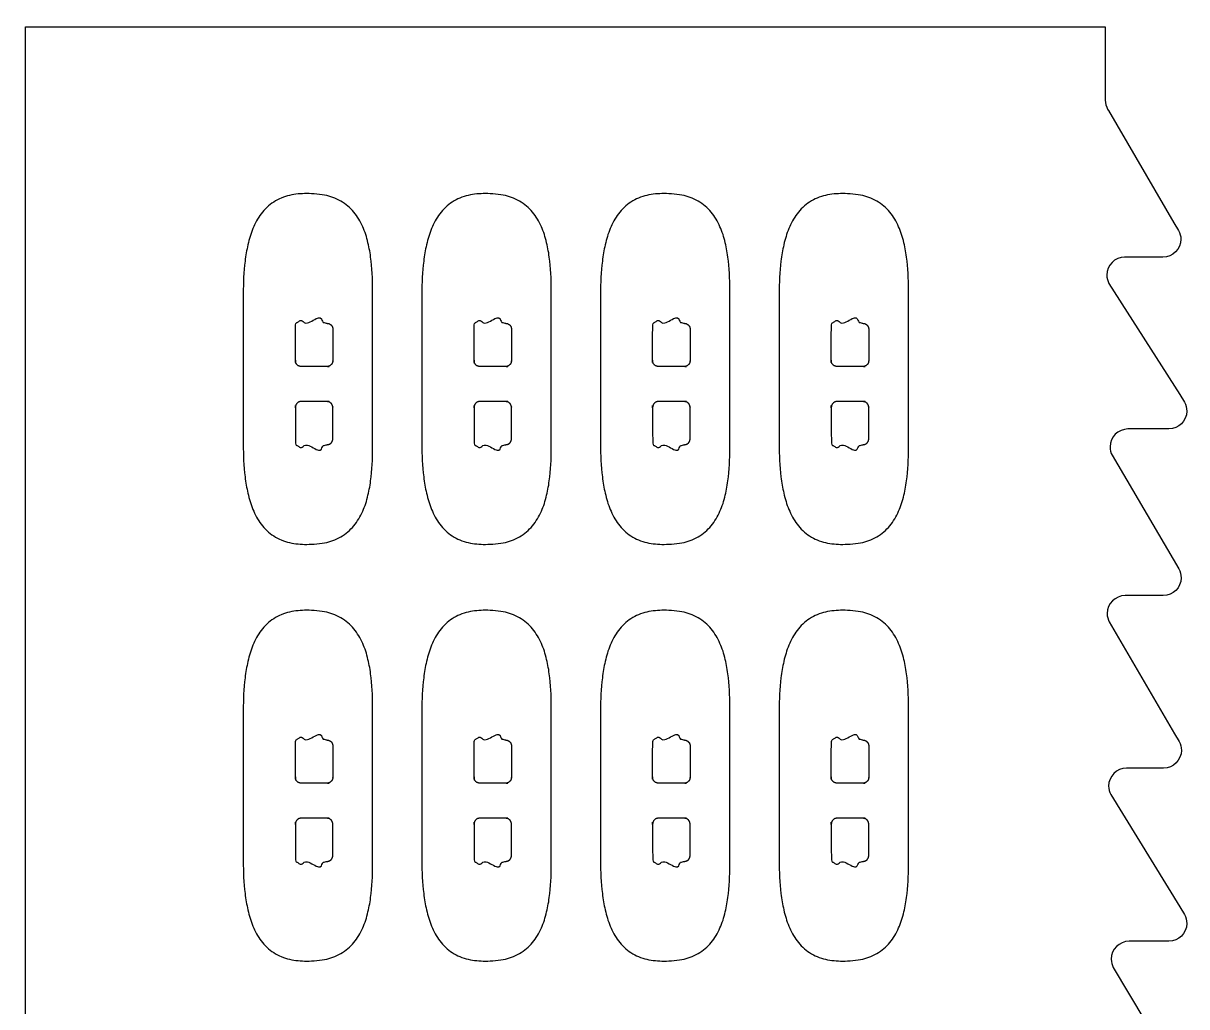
# Model space of a CAD drawing. Header units: millimetres. Extents: x -106 to 105, y -5 to 165.
# Drawn here: x 7.8 to 105.4, y 82.1 to 164.7 of the extents above; entities that cross this region are included whole.
import ezdxf

# ---------------------------------------------------------------- set-up
doc = ezdxf.new("R2010")
doc.units = ezdxf.units.MM
doc.header["$MEASUREMENT"] = 0
for name, color, linetype in [('Product Cutter 1', 2, 'Continuous'), ('Product Cutter 3', 4, 'Continuous'), ('Trim Cutting 1', 3, 'Continuous')]:
    doc.layers.add(name, color=color, linetype=linetype)

msp = doc.modelspace()

# ---------------------------------------------------------------- linework, layer by layer
at = {"layer": 'Product Cutter 1', "ltscale": 10}
for points in [[(26.222, 135.638), (26.223, 138.402), (26.226, 141.98), (26.226, 141.98), (26.226, 142.873), (26.263, 143.785), (26.376, 144.702), (26.432, 145.161), (26.509, 145.622), (26.614, 146.079), (26.72, 146.537), (26.855, 146.991), (27.035, 147.43), (27.216, 147.87), (27.442, 148.295), (27.731, 148.677), (28.02, 149.06), (28.373, 149.399), (28.78, 149.661), (29.186, 149.922), (29.642, 150.105), (30.115, 150.217), (30.587, 150.328), (31.074, 150.371), (31.56, 150.369), (32.046, 150.367), (32.765, 150.319), (33.236, 150.204), (33.707, 150.089), (34.164, 149.906), (34.57, 149.646), (34.977, 149.386), (35.333, 149.05), (35.624, 148.67), (35.916, 148.29), (36.143, 147.865), (36.324, 147.425), (36.503, 146.986), (36.636, 146.532), (36.738, 146.074), (36.84, 145.616), (36.911, 145.155), (36.963, 144.695), (37.066, 143.777), (37.092, 142.866), (37.091, 141.973), (37.091, 141.973), (37.089, 138.408), (37.087, 135.638), (37.089, 132.868), (37.091, 129.302), (37.091, 129.302), (37.092, 128.409), (37.066, 127.498), (36.963, 126.58), (36.911, 126.12), (36.84, 125.659), (36.738, 125.201), (36.636, 124.744), (36.503, 124.289), (36.324, 123.85), (36.143, 123.41), (35.916, 122.985), (35.624, 122.606), (35.333, 122.225), (34.977, 121.89), (34.57, 121.629), (34.164, 121.369), (33.707, 121.186), (33.236, 121.071), (32.765, 120.957), (32.046, 120.908), (31.56, 120.906), (31.074, 120.904), (30.587, 120.947), (30.115, 121.059), (29.642, 121.17), (29.186, 121.354), (28.78, 121.615), (28.373, 121.876), (28.02, 122.215), (27.731, 122.598), (27.442, 122.98), (27.216, 123.405), (27.035, 123.845), (26.855, 124.285), (26.72, 124.739), (26.614, 125.196), (26.509, 125.653), (26.432, 126.114), (26.376, 126.573), (26.263, 127.491), (26.226, 128.402), (26.226, 129.295), (26.226, 129.295), (26.223, 132.874), (26.222, 135.638)], [(41.222, 135.638), (41.223, 138.402), (41.226, 141.98), (41.226, 141.98), (41.226, 142.873), (41.263, 143.785), (41.376, 144.702), (41.432, 145.161), (41.509, 145.622), (41.614, 146.079), (41.72, 146.537), (41.855, 146.991), (42.035, 147.43), (42.216, 147.87), (42.442, 148.295), (42.731, 148.677), (43.02, 149.06), (43.373, 149.399), (43.78, 149.661), (44.186, 149.922), (44.642, 150.105), (45.115, 150.217), (45.587, 150.328), (46.074, 150.371), (46.56, 150.369), (47.046, 150.367), (47.765, 150.319), (48.236, 150.204), (48.707, 150.089), (49.164, 149.906), (49.57, 149.646), (49.977, 149.386), (50.333, 149.05), (50.624, 148.67), (50.916, 148.29), (51.143, 147.865), (51.324, 147.425), (51.503, 146.986), (51.636, 146.532), (51.738, 146.074), (51.84, 145.616), (51.911, 145.155), (51.963, 144.695), (52.066, 143.777), (52.092, 142.866), (52.091, 141.973), (52.091, 141.973), (52.089, 138.408), (52.087, 135.638), (52.089, 132.868), (52.091, 129.302), (52.091, 129.302), (52.092, 128.409), (52.066, 127.498), (51.963, 126.58), (51.911, 126.12), (51.84, 125.659), (51.738, 125.201), (51.636, 124.744), (51.503, 124.289), (51.324, 123.85), (51.143, 123.41), (50.916, 122.985), (50.624, 122.606), (50.333, 122.225), (49.977, 121.89), (49.57, 121.629), (49.164, 121.369), (48.707, 121.186), (48.236, 121.071), (47.765, 120.957), (47.046, 120.908), (46.56, 120.906), (46.074, 120.904), (45.587, 120.947), (45.115, 121.059), (44.642, 121.17), (44.186, 121.354), (43.78, 121.615), (43.373, 121.876), (43.02, 122.215), (42.731, 122.598), (42.442, 122.98), (42.216, 123.405), (42.035, 123.845), (41.855, 124.285), (41.72, 124.739), (41.614, 125.196), (41.509, 125.653), (41.432, 126.114), (41.376, 126.573), (41.263, 127.491), (41.226, 128.402), (41.226, 129.295), (41.226, 129.295), (41.223, 132.874), (41.222, 135.638)], [(56.222, 135.638), (56.223, 138.402), (56.226, 141.98), (56.226, 141.98), (56.226, 142.873), (56.263, 143.785), (56.376, 144.702), (56.432, 145.161), (56.509, 145.622), (56.614, 146.079), (56.72, 146.537), (56.855, 146.991), (57.035, 147.43), (57.216, 147.87), (57.442, 148.295), (57.731, 148.677), (58.02, 149.06), (58.373, 149.399), (58.78, 149.661), (59.186, 149.922), (59.642, 150.105), (60.115, 150.217), (60.587, 150.328), (61.074, 150.371), (61.56, 150.369), (62.046, 150.367), (62.765, 150.319), (63.236, 150.204), (63.707, 150.089), (64.164, 149.906), (64.57, 149.646), (64.977, 149.386), (65.333, 149.05), (65.624, 148.67), (65.916, 148.29), (66.143, 147.865), (66.324, 147.425), (66.503, 146.986), (66.636, 146.532), (66.738, 146.074), (66.84, 145.616), (66.911, 145.155), (66.963, 144.695), (67.066, 143.777), (67.092, 142.866), (67.091, 141.973), (67.091, 141.973), (67.089, 138.408), (67.087, 135.638), (67.089, 132.868), (67.091, 129.302), (67.091, 129.302), (67.092, 128.409), (67.066, 127.498), (66.963, 126.58), (66.911, 126.12), (66.84, 125.659), (66.738, 125.201), (66.636, 124.744), (66.503, 124.289), (66.324, 123.85), (66.143, 123.41), (65.916, 122.985), (65.624, 122.606), (65.333, 122.225), (64.977, 121.89), (64.57, 121.629), (64.164, 121.369), (63.707, 121.186), (63.236, 121.071), (62.765, 120.957), (62.046, 120.908), (61.56, 120.906), (61.074, 120.904), (60.587, 120.947), (60.115, 121.059), (59.642, 121.17), (59.186, 121.354), (58.78, 121.615), (58.373, 121.876), (58.02, 122.215), (57.731, 122.598), (57.442, 122.98), (57.216, 123.405), (57.035, 123.845), (56.855, 124.285), (56.72, 124.739), (56.614, 125.196), (56.509, 125.653), (56.432, 126.114), (56.376, 126.573), (56.263, 127.491), (56.226, 128.402), (56.226, 129.295), (56.226, 129.295), (56.223, 132.874), (56.222, 135.638)], [(71.222, 135.638), (71.223, 138.402), (71.226, 141.98), (71.226, 141.98), (71.226, 142.873), (71.263, 143.785), (71.376, 144.702), (71.432, 145.161), (71.509, 145.622), (71.614, 146.079), (71.72, 146.537), (71.855, 146.991), (72.035, 147.43), (72.216, 147.87), (72.442, 148.295), (72.731, 148.677), (73.02, 149.06), (73.373, 149.399), (73.78, 149.661), (74.186, 149.922), (74.642, 150.105), (75.115, 150.217), (75.587, 150.328), (76.074, 150.371), (76.56, 150.369), (77.046, 150.367), (77.765, 150.319), (78.236, 150.204), (78.707, 150.089), (79.164, 149.906), (79.57, 149.646), (79.977, 149.386), (80.333, 149.05), (80.624, 148.67), (80.916, 148.29), (81.143, 147.865), (81.324, 147.425), (81.503, 146.986), (81.636, 146.532), (81.738, 146.074), (81.84, 145.616), (81.911, 145.155), (81.963, 144.695), (82.066, 143.777), (82.092, 142.866), (82.091, 141.973), (82.091, 141.973), (82.089, 138.408), (82.087, 135.638), (82.089, 132.868), (82.091, 129.302), (82.091, 129.302), (82.092, 128.409), (82.066, 127.498), (81.963, 126.58), (81.911, 126.12), (81.84, 125.659), (81.738, 125.201), (81.636, 124.744), (81.503, 124.289), (81.324, 123.85), (81.143, 123.41), (80.916, 122.985), (80.624, 122.606), (80.333, 122.225), (79.977, 121.89), (79.57, 121.629), (79.164, 121.369), (78.707, 121.186), (78.236, 121.071), (77.765, 120.957), (77.046, 120.908), (76.56, 120.906), (76.074, 120.904), (75.587, 120.947), (75.115, 121.059), (74.642, 121.17), (74.186, 121.354), (73.78, 121.615), (73.373, 121.876), (73.02, 122.215), (72.731, 122.598), (72.442, 122.98), (72.216, 123.405), (72.035, 123.845), (71.855, 124.285), (71.72, 124.739), (71.614, 125.196), (71.509, 125.653), (71.432, 126.114), (71.376, 126.573), (71.263, 127.491), (71.226, 128.402), (71.226, 129.295), (71.226, 129.295), (71.223, 132.874), (71.222, 135.638)], [(26.222, 100.638), (26.223, 103.402), (26.226, 106.98), (26.226, 106.98), (26.226, 107.873), (26.263, 108.785), (26.376, 109.702), (26.432, 110.161), (26.509, 110.622), (26.614, 111.079), (26.72, 111.537), (26.855, 111.991), (27.035, 112.43), (27.216, 112.87), (27.442, 113.295), (27.731, 113.677), (28.02, 114.06), (28.373, 114.399), (28.78, 114.661), (29.186, 114.922), (29.642, 115.105), (30.115, 115.217), (30.587, 115.328), (31.074, 115.371), (31.56, 115.369), (32.046, 115.367), (32.765, 115.319), (33.236, 115.204), (33.707, 115.089), (34.164, 114.906), (34.57, 114.646), (34.977, 114.386), (35.333, 114.05), (35.624, 113.67), (35.916, 113.29), (36.143, 112.865), (36.324, 112.425), (36.503, 111.986), (36.636, 111.532), (36.738, 111.074), (36.84, 110.616), (36.911, 110.155), (36.963, 109.695), (37.066, 108.777), (37.092, 107.866), (37.091, 106.973), (37.091, 106.973), (37.089, 103.408), (37.087, 100.638), (37.089, 97.868), (37.091, 94.302), (37.091, 94.302), (37.092, 93.409), (37.066, 92.498), (36.963, 91.58), (36.911, 91.12), (36.84, 90.659), (36.738, 90.201), (36.636, 89.744), (36.503, 89.289), (36.324, 88.85), (36.143, 88.41), (35.916, 87.985), (35.624, 87.606), (35.333, 87.225), (34.977, 86.89), (34.57, 86.629), (34.164, 86.369), (33.707, 86.186), (33.236, 86.071), (32.765, 85.957), (32.046, 85.908), (31.56, 85.906), (31.074, 85.904), (30.587, 85.947), (30.115, 86.059), (29.642, 86.17), (29.186, 86.354), (28.78, 86.615), (28.373, 86.876), (28.02, 87.215), (27.731, 87.598), (27.442, 87.98), (27.216, 88.405), (27.035, 88.845), (26.855, 89.285), (26.72, 89.739), (26.614, 90.196), (26.509, 90.653), (26.432, 91.114), (26.376, 91.573), (26.263, 92.491), (26.226, 93.402), (26.226, 94.295), (26.226, 94.295), (26.223, 97.874), (26.222, 100.638)], [(41.222, 100.638), (41.223, 103.402), (41.226, 106.98), (41.226, 106.98), (41.226, 107.873), (41.263, 108.785), (41.376, 109.702), (41.432, 110.161), (41.509, 110.622), (41.614, 111.079), (41.72, 111.537), (41.855, 111.991), (42.035, 112.43), (42.216, 112.87), (42.442, 113.295), (42.731, 113.677), (43.02, 114.06), (43.373, 114.399), (43.78, 114.661), (44.186, 114.922), (44.642, 115.105), (45.115, 115.217), (45.587, 115.328), (46.074, 115.371), (46.56, 115.369), (47.046, 115.367), (47.765, 115.319), (48.236, 115.204), (48.707, 115.089), (49.164, 114.906), (49.57, 114.646), (49.977, 114.386), (50.333, 114.05), (50.624, 113.67), (50.916, 113.29), (51.143, 112.865), (51.324, 112.425), (51.503, 111.986), (51.636, 111.532), (51.738, 111.074), (51.84, 110.616), (51.911, 110.155), (51.963, 109.695), (52.066, 108.777), (52.092, 107.866), (52.091, 106.973), (52.091, 106.973), (52.089, 103.408), (52.087, 100.638), (52.089, 97.868), (52.091, 94.302), (52.091, 94.302), (52.092, 93.409), (52.066, 92.498), (51.963, 91.58), (51.911, 91.12), (51.84, 90.659), (51.738, 90.201), (51.636, 89.744), (51.503, 89.289), (51.324, 88.85), (51.143, 88.41), (50.916, 87.985), (50.624, 87.606), (50.333, 87.225), (49.977, 86.89), (49.57, 86.629), (49.164, 86.369), (48.707, 86.186), (48.236, 86.071), (47.765, 85.957), (47.046, 85.908), (46.56, 85.906), (46.074, 85.904), (45.587, 85.947), (45.115, 86.059), (44.642, 86.17), (44.186, 86.354), (43.78, 86.615), (43.373, 86.876), (43.02, 87.215), (42.731, 87.598), (42.442, 87.98), (42.216, 88.405), (42.035, 88.845), (41.855, 89.285), (41.72, 89.739), (41.614, 90.196), (41.509, 90.653), (41.432, 91.114), (41.376, 91.573), (41.263, 92.491), (41.226, 93.402), (41.226, 94.295), (41.226, 94.295), (41.223, 97.874), (41.222, 100.638)], [(56.222, 100.638), (56.223, 103.402), (56.226, 106.98), (56.226, 106.98), (56.226, 107.873), (56.263, 108.785), (56.376, 109.702), (56.432, 110.161), (56.509, 110.622), (56.614, 111.079), (56.72, 111.537), (56.855, 111.991), (57.035, 112.43), (57.216, 112.87), (57.442, 113.295), (57.731, 113.677), (58.02, 114.06), (58.373, 114.399), (58.78, 114.661), (59.186, 114.922), (59.642, 115.105), (60.115, 115.217), (60.587, 115.328), (61.074, 115.371), (61.56, 115.369), (62.046, 115.367), (62.765, 115.319), (63.236, 115.204), (63.707, 115.089), (64.164, 114.906), (64.57, 114.646), (64.977, 114.386), (65.333, 114.05), (65.624, 113.67), (65.916, 113.29), (66.143, 112.865), (66.324, 112.425), (66.503, 111.986), (66.636, 111.532), (66.738, 111.074), (66.84, 110.616), (66.911, 110.155), (66.963, 109.695), (67.066, 108.777), (67.092, 107.866), (67.091, 106.973), (67.091, 106.973), (67.089, 103.408), (67.087, 100.638), (67.089, 97.868), (67.091, 94.302), (67.091, 94.302), (67.092, 93.409), (67.066, 92.498), (66.963, 91.58), (66.911, 91.12), (66.84, 90.659), (66.738, 90.201), (66.636, 89.744), (66.503, 89.289), (66.324, 88.85), (66.143, 88.41), (65.916, 87.985), (65.624, 87.606), (65.333, 87.225), (64.977, 86.89), (64.57, 86.629), (64.164, 86.369), (63.707, 86.186), (63.236, 86.071), (62.765, 85.957), (62.046, 85.908), (61.56, 85.906), (61.074, 85.904), (60.587, 85.947), (60.115, 86.059), (59.642, 86.17), (59.186, 86.354), (58.78, 86.615), (58.373, 86.876), (58.02, 87.215), (57.731, 87.598), (57.442, 87.98), (57.216, 88.405), (57.035, 88.845), (56.855, 89.285), (56.72, 89.739), (56.614, 90.196), (56.509, 90.653), (56.432, 91.114), (56.376, 91.573), (56.263, 92.491), (56.226, 93.402), (56.226, 94.295), (56.226, 94.295), (56.223, 97.874), (56.222, 100.638)], [(71.222, 100.638), (71.223, 103.402), (71.226, 106.98), (71.226, 106.98), (71.226, 107.873), (71.263, 108.785), (71.376, 109.702), (71.432, 110.161), (71.509, 110.622), (71.614, 111.079), (71.72, 111.537), (71.855, 111.991), (72.035, 112.43), (72.216, 112.87), (72.442, 113.295), (72.731, 113.677), (73.02, 114.06), (73.373, 114.399), (73.78, 114.661), (74.186, 114.922), (74.642, 115.105), (75.115, 115.217), (75.587, 115.328), (76.074, 115.371), (76.56, 115.369), (77.046, 115.367), (77.765, 115.319), (78.236, 115.204), (78.707, 115.089), (79.164, 114.906), (79.57, 114.646), (79.977, 114.386), (80.333, 114.05), (80.624, 113.67), (80.916, 113.29), (81.143, 112.865), (81.324, 112.425), (81.503, 111.986), (81.636, 111.532), (81.738, 111.074), (81.84, 110.616), (81.911, 110.155), (81.963, 109.695), (82.066, 108.777), (82.092, 107.866), (82.091, 106.973), (82.091, 106.973), (82.089, 103.408), (82.087, 100.638), (82.089, 97.868), (82.091, 94.302), (82.091, 94.302), (82.092, 93.409), (82.066, 92.498), (81.963, 91.58), (81.911, 91.12), (81.84, 90.659), (81.738, 90.201), (81.636, 89.744), (81.503, 89.289), (81.324, 88.85), (81.143, 88.41), (80.916, 87.985), (80.624, 87.606), (80.333, 87.225), (79.977, 86.89), (79.57, 86.629), (79.164, 86.369), (78.707, 86.186), (78.236, 86.071), (77.765, 85.957), (77.046, 85.908), (76.56, 85.906), (76.074, 85.904), (75.587, 85.947), (75.115, 86.059), (74.642, 86.17), (74.186, 86.354), (73.78, 86.615), (73.373, 86.876), (73.02, 87.215), (72.731, 87.598), (72.442, 87.98), (72.216, 88.405), (72.035, 88.845), (71.855, 89.285), (71.72, 89.739), (71.614, 90.196), (71.509, 90.653), (71.432, 91.114), (71.376, 91.573), (71.263, 92.491), (71.226, 93.402), (71.226, 94.295), (71.226, 94.295), (71.223, 97.874), (71.222, 100.638)]]:
    msp.add_open_spline(points, degree=3, knots=[0, 0, 0, 0, 0.613801, 0.613801, 0.613801, 1.613801, 1.613801, 1.613801, 2.613801, 2.613801, 2.613801, 3.613801, 3.613801, 3.613801, 4.613801, 4.613801, 4.613801, 5.613801, 5.613801, 5.613801, 6.613801, 6.613801, 6.613801, 7.613801, 7.613801, 7.613801, 8.613801, 8.613801, 8.613801, 9.613801, 9.613801, 9.613801, 10.613801, 10.613801, 10.613801, 11.613801, 11.613801, 11.613801, 12.613801, 12.613801, 12.613801, 13.613801, 13.613801, 13.613801, 14.613801, 14.613801, 14.613801, 15.225366, 15.225366, 15.225366, 15.83693, 15.83693, 15.83693, 16.83693, 16.83693, 16.83693, 17.83693, 17.83693, 17.83693, 18.83693, 18.83693, 18.83693, 19.83693, 19.83693, 19.83693, 20.83693, 20.83693, 20.83693, 21.83693, 21.83693, 21.83693, 22.83693, 22.83693, 22.83693, 23.83693, 23.83693, 23.83693, 24.83693, 24.83693, 24.83693, 25.83693, 25.83693, 25.83693, 26.83693, 26.83693, 26.83693, 27.83693, 27.83693, 27.83693, 28.83693, 28.83693, 28.83693, 29.83693, 29.83693, 29.83693, 30.450731, 30.450731, 30.450731, 30.450731], dxfattribs=at)
at = {"layer": 'Product Cutter 3', "ltscale": 10}
for points in [[(30.6, 136.336), (30.6, 136.316), (30.601, 136.297), (30.603, 136.278), (30.605, 136.259), (30.608, 136.241), (30.613, 136.222), (30.617, 136.204), (30.623, 136.185), (30.629, 136.168), (30.64, 136.138), (30.654, 136.108), (30.671, 136.081), (30.688, 136.054), (30.707, 136.028), (30.729, 136.005), (30.752, 135.98), (30.777, 135.957), (30.805, 135.937), (30.833, 135.918), (30.862, 135.901), (30.893, 135.888), (30.924, 135.874), (30.955, 135.864), (30.988, 135.857), (31.02, 135.851), (31.054, 135.849), (31.087, 135.847), (31.087, 135.847), (33.253, 135.846), (33.253, 135.846), (33.275, 135.847), (33.297, 135.848), (33.319, 135.851), (33.341, 135.853), (33.363, 135.857), (33.384, 135.864), (33.405, 135.869), (33.426, 135.877), (33.446, 135.886), (33.477, 135.899), (33.506, 135.915), (33.534, 135.935), (33.561, 135.954), (33.587, 135.977), (33.61, 136.001), (33.632, 136.024), (33.651, 136.05), (33.668, 136.077), (33.685, 136.104), (33.699, 136.133), (33.711, 136.163), (33.72, 136.19), (33.729, 136.219), (33.734, 136.247), (33.738, 136.275), (33.74, 136.305), (33.741, 136.334), (33.741, 136.334), (33.743, 138.984), (33.743, 138.984), (33.742, 139.004), (33.742, 139.023), (33.739, 139.042), (33.737, 139.061), (33.734, 139.08), (33.729, 139.099), (33.725, 139.118), (33.719, 139.137), (33.712, 139.154), (33.701, 139.184), (33.687, 139.213), (33.67, 139.241), (33.653, 139.267), (33.634, 139.293), (33.612, 139.316), (33.589, 139.341), (33.563, 139.364), (33.536, 139.383), (33.508, 139.402), (33.479, 139.419), (33.448, 139.432), (33.418, 139.445), (33.386, 139.456), (33.354, 139.462), (33.322, 139.468), (33.289, 139.47), (33.256, 139.472), (33.256, 139.472), (33.202, 139.483), (33.135, 139.496), (32.981, 139.527), (32.857, 139.621), (32.787, 139.761), (32.465, 140.395), (32.167, 139.123), (31.363, 139.618), (31.205, 139.716), (31.02, 139.72), (30.857, 139.63), (30.695, 139.539), (30.601, 139.379), (30.601, 139.193), (30.6, 137.98), (30.6, 136.336), (30.6, 136.336)], [(45.6, 136.336), (45.6, 136.316), (45.601, 136.297), (45.603, 136.278), (45.605, 136.259), (45.608, 136.241), (45.613, 136.222), (45.617, 136.204), (45.623, 136.185), (45.629, 136.168), (45.64, 136.138), (45.654, 136.108), (45.671, 136.081), (45.688, 136.054), (45.707, 136.028), (45.729, 136.005), (45.752, 135.98), (45.777, 135.957), (45.805, 135.937), (45.833, 135.918), (45.862, 135.901), (45.893, 135.888), (45.924, 135.874), (45.955, 135.864), (45.988, 135.857), (46.02, 135.851), (46.054, 135.849), (46.087, 135.847), (46.087, 135.847), (48.253, 135.846), (48.253, 135.846), (48.275, 135.847), (48.297, 135.848), (48.319, 135.851), (48.341, 135.853), (48.363, 135.857), (48.384, 135.864), (48.405, 135.869), (48.426, 135.877), (48.446, 135.886), (48.477, 135.899), (48.506, 135.915), (48.534, 135.935), (48.561, 135.954), (48.587, 135.977), (48.61, 136.001), (48.632, 136.024), (48.651, 136.05), (48.668, 136.077), (48.685, 136.104), (48.699, 136.133), (48.711, 136.163), (48.72, 136.19), (48.729, 136.219), (48.734, 136.247), (48.738, 136.275), (48.74, 136.305), (48.741, 136.334), (48.741, 136.334), (48.743, 138.984), (48.743, 138.984), (48.742, 139.004), (48.742, 139.023), (48.739, 139.042), (48.737, 139.061), (48.734, 139.08), (48.729, 139.099), (48.725, 139.118), (48.719, 139.137), (48.712, 139.154), (48.701, 139.184), (48.687, 139.213), (48.67, 139.241), (48.653, 139.267), (48.634, 139.293), (48.612, 139.316), (48.589, 139.341), (48.563, 139.364), (48.536, 139.383), (48.508, 139.402), (48.479, 139.419), (48.448, 139.432), (48.418, 139.445), (48.386, 139.456), (48.354, 139.462), (48.322, 139.468), (48.289, 139.47), (48.256, 139.472), (48.256, 139.472), (48.202, 139.483), (48.135, 139.496), (47.981, 139.527), (47.857, 139.621), (47.787, 139.761), (47.465, 140.395), (47.167, 139.123), (46.363, 139.618), (46.205, 139.716), (46.02, 139.72), (45.857, 139.63), (45.695, 139.539), (45.601, 139.379), (45.601, 139.193), (45.6, 137.98), (45.6, 136.336), (45.6, 136.336)], [(60.6, 136.336), (60.6, 136.316), (60.601, 136.297), (60.603, 136.278), (60.605, 136.259), (60.608, 136.241), (60.613, 136.222), (60.617, 136.204), (60.623, 136.185), (60.629, 136.168), (60.64, 136.138), (60.654, 136.108), (60.671, 136.081), (60.688, 136.054), (60.707, 136.028), (60.729, 136.005), (60.752, 135.98), (60.777, 135.957), (60.805, 135.937), (60.833, 135.918), (60.862, 135.901), (60.893, 135.888), (60.924, 135.874), (60.955, 135.864), (60.988, 135.857), (61.02, 135.851), (61.054, 135.849), (61.087, 135.847), (61.087, 135.847), (63.253, 135.846), (63.253, 135.846), (63.275, 135.847), (63.297, 135.848), (63.319, 135.851), (63.341, 135.853), (63.363, 135.857), (63.384, 135.864), (63.405, 135.869), (63.426, 135.877), (63.446, 135.886), (63.477, 135.899), (63.506, 135.915), (63.534, 135.935), (63.561, 135.954), (63.587, 135.977), (63.61, 136.001), (63.632, 136.024), (63.651, 136.05), (63.668, 136.077), (63.685, 136.104), (63.699, 136.133), (63.711, 136.163), (63.72, 136.19), (63.729, 136.219), (63.734, 136.247), (63.738, 136.275), (63.74, 136.305), (63.741, 136.334), (63.741, 136.334), (63.743, 138.984), (63.743, 138.984), (63.742, 139.004), (63.742, 139.023), (63.739, 139.042), (63.737, 139.061), (63.734, 139.08), (63.729, 139.099), (63.725, 139.118), (63.719, 139.137), (63.712, 139.154), (63.701, 139.184), (63.687, 139.213), (63.67, 139.241), (63.653, 139.267), (63.634, 139.293), (63.612, 139.316), (63.589, 139.341), (63.563, 139.364), (63.536, 139.383), (63.508, 139.402), (63.479, 139.419), (63.448, 139.432), (63.418, 139.445), (63.386, 139.456), (63.354, 139.462), (63.322, 139.468), (63.289, 139.47), (63.256, 139.472), (63.256, 139.472), (63.202, 139.483), (63.135, 139.496), (62.981, 139.527), (62.857, 139.621), (62.787, 139.761), (62.465, 140.395), (62.167, 139.123), (61.363, 139.618), (61.205, 139.716), (61.02, 139.72), (60.857, 139.63), (60.695, 139.539), (60.601, 139.379), (60.601, 139.193), (60.6, 137.98), (60.6, 136.336), (60.6, 136.336)], [(75.6, 136.336), (75.6, 136.316), (75.601, 136.297), (75.603, 136.278), (75.605, 136.259), (75.608, 136.241), (75.613, 136.222), (75.617, 136.204), (75.623, 136.185), (75.629, 136.168), (75.64, 136.138), (75.654, 136.108), (75.671, 136.081), (75.688, 136.054), (75.707, 136.028), (75.729, 136.005), (75.752, 135.98), (75.777, 135.957), (75.805, 135.937), (75.833, 135.918), (75.862, 135.901), (75.893, 135.888), (75.924, 135.874), (75.955, 135.864), (75.988, 135.857), (76.02, 135.851), (76.054, 135.849), (76.087, 135.847), (76.087, 135.847), (78.253, 135.846), (78.253, 135.846), (78.275, 135.847), (78.297, 135.848), (78.319, 135.851), (78.341, 135.853), (78.363, 135.857), (78.384, 135.864), (78.405, 135.869), (78.426, 135.877), (78.446, 135.886), (78.477, 135.899), (78.506, 135.915), (78.534, 135.935), (78.561, 135.954), (78.587, 135.977), (78.61, 136.001), (78.632, 136.024), (78.651, 136.05), (78.668, 136.077), (78.685, 136.104), (78.699, 136.133), (78.711, 136.163), (78.72, 136.19), (78.729, 136.219), (78.734, 136.247), (78.738, 136.275), (78.74, 136.305), (78.741, 136.334), (78.741, 136.334), (78.743, 138.984), (78.743, 138.984), (78.742, 139.004), (78.742, 139.023), (78.739, 139.042), (78.737, 139.061), (78.734, 139.08), (78.729, 139.099), (78.725, 139.118), (78.719, 139.137), (78.712, 139.154), (78.701, 139.184), (78.687, 139.213), (78.67, 139.241), (78.653, 139.267), (78.634, 139.293), (78.612, 139.316), (78.589, 139.341), (78.563, 139.364), (78.536, 139.383), (78.508, 139.402), (78.479, 139.419), (78.448, 139.432), (78.418, 139.445), (78.386, 139.456), (78.354, 139.462), (78.322, 139.468), (78.289, 139.47), (78.256, 139.472), (78.256, 139.472), (78.202, 139.483), (78.135, 139.496), (77.981, 139.527), (77.857, 139.621), (77.787, 139.761), (77.465, 140.395), (77.167, 139.123), (76.363, 139.618), (76.205, 139.716), (76.02, 139.72), (75.857, 139.63), (75.695, 139.539), (75.601, 139.379), (75.601, 139.193), (75.6, 137.98), (75.6, 136.336), (75.6, 136.336)], [(30.6, 132.414), (30.6, 132.433), (30.601, 132.453), (30.603, 132.471), (30.605, 132.491), (30.608, 132.509), (30.613, 132.528), (30.617, 132.546), (30.623, 132.564), (30.629, 132.582), (30.64, 132.612), (30.654, 132.641), (30.671, 132.668), (30.688, 132.696), (30.707, 132.721), (30.729, 132.745), (30.752, 132.77), (30.777, 132.792), (30.805, 132.812), (30.833, 132.832), (30.862, 132.849), (30.893, 132.862), (30.924, 132.876), (30.955, 132.886), (30.988, 132.892), (31.02, 132.898), (31.054, 132.901), (31.087, 132.903), (31.087, 132.903), (33.253, 132.904), (33.253, 132.904), (33.275, 132.903), (33.297, 132.902), (33.319, 132.899), (33.341, 132.896), (33.363, 132.892), (33.384, 132.886), (33.405, 132.881), (33.426, 132.873), (33.446, 132.864), (33.477, 132.851), (33.506, 132.834), (33.534, 132.815), (33.561, 132.796), (33.587, 132.773), (33.61, 132.749), (33.632, 132.726), (33.651, 132.7), (33.668, 132.672), (33.685, 132.646), (33.699, 132.617), (33.711, 132.586), (33.72, 132.559), (33.729, 132.531), (33.734, 132.503), (33.738, 132.475), (33.74, 132.445), (33.741, 132.416), (33.741, 132.416), (33.743, 129.766), (33.743, 129.766), (33.742, 129.746), (33.742, 129.727), (33.739, 129.708), (33.737, 129.688), (33.734, 129.67), (33.729, 129.65), (33.725, 129.632), (33.719, 129.613), (33.712, 129.595), (33.701, 129.566), (33.687, 129.537), (33.67, 129.509), (33.653, 129.482), (33.634, 129.457), (33.612, 129.433), (33.589, 129.409), (33.563, 129.386), (33.536, 129.367), (33.508, 129.347), (33.479, 129.331), (33.448, 129.318), (33.418, 129.305), (33.386, 129.294), (33.354, 129.287), (33.322, 129.282), (33.289, 129.28), (33.256, 129.278), (33.256, 129.278), (33.202, 129.267), (33.135, 129.254), (32.981, 129.223), (32.857, 129.128), (32.787, 128.989), (32.465, 128.355), (32.167, 129.627), (31.363, 129.131), (31.205, 129.034), (31.02, 129.03), (30.857, 129.12), (30.695, 129.211), (30.601, 129.371), (30.601, 129.557), (30.6, 130.77), (30.6, 132.414), (30.6, 132.414)], [(45.6, 132.414), (45.6, 132.433), (45.601, 132.453), (45.603, 132.471), (45.605, 132.491), (45.608, 132.509), (45.613, 132.528), (45.617, 132.546), (45.623, 132.564), (45.629, 132.582), (45.64, 132.612), (45.654, 132.641), (45.671, 132.668), (45.688, 132.696), (45.707, 132.721), (45.729, 132.745), (45.752, 132.77), (45.777, 132.792), (45.805, 132.812), (45.833, 132.832), (45.862, 132.849), (45.893, 132.862), (45.924, 132.876), (45.955, 132.886), (45.988, 132.892), (46.02, 132.898), (46.054, 132.901), (46.087, 132.903), (46.087, 132.903), (48.253, 132.904), (48.253, 132.904), (48.275, 132.903), (48.297, 132.902), (48.319, 132.899), (48.341, 132.896), (48.363, 132.892), (48.384, 132.886), (48.405, 132.881), (48.426, 132.873), (48.446, 132.864), (48.477, 132.851), (48.506, 132.834), (48.534, 132.815), (48.561, 132.796), (48.587, 132.773), (48.61, 132.749), (48.632, 132.726), (48.651, 132.7), (48.668, 132.672), (48.685, 132.646), (48.699, 132.617), (48.711, 132.586), (48.72, 132.559), (48.729, 132.531), (48.734, 132.503), (48.738, 132.475), (48.74, 132.445), (48.741, 132.416), (48.741, 132.416), (48.743, 129.766), (48.743, 129.766), (48.742, 129.746), (48.742, 129.727), (48.739, 129.708), (48.737, 129.688), (48.734, 129.67), (48.729, 129.65), (48.725, 129.632), (48.719, 129.613), (48.712, 129.595), (48.701, 129.566), (48.687, 129.537), (48.67, 129.509), (48.653, 129.482), (48.634, 129.457), (48.612, 129.433), (48.589, 129.409), (48.563, 129.386), (48.536, 129.367), (48.508, 129.347), (48.479, 129.331), (48.448, 129.318), (48.418, 129.305), (48.386, 129.294), (48.354, 129.287), (48.322, 129.282), (48.289, 129.28), (48.256, 129.278), (48.256, 129.278), (48.202, 129.267), (48.135, 129.254), (47.981, 129.223), (47.857, 129.128), (47.787, 128.989), (47.465, 128.355), (47.167, 129.627), (46.363, 129.131), (46.205, 129.034), (46.02, 129.03), (45.857, 129.12), (45.695, 129.211), (45.601, 129.371), (45.601, 129.557), (45.6, 130.77), (45.6, 132.414), (45.6, 132.414)], [(60.6, 132.414), (60.6, 132.433), (60.601, 132.453), (60.603, 132.471), (60.605, 132.491), (60.608, 132.509), (60.613, 132.528), (60.617, 132.546), (60.623, 132.564), (60.629, 132.582), (60.64, 132.612), (60.654, 132.641), (60.671, 132.668), (60.688, 132.696), (60.707, 132.721), (60.729, 132.745), (60.752, 132.77), (60.777, 132.792), (60.805, 132.812), (60.833, 132.832), (60.862, 132.849), (60.893, 132.862), (60.924, 132.876), (60.955, 132.886), (60.988, 132.892), (61.02, 132.898), (61.054, 132.901), (61.087, 132.903), (61.087, 132.903), (63.253, 132.904), (63.253, 132.904), (63.275, 132.903), (63.297, 132.902), (63.319, 132.899), (63.341, 132.896), (63.363, 132.892), (63.384, 132.886), (63.405, 132.881), (63.426, 132.873), (63.446, 132.864), (63.477, 132.851), (63.506, 132.834), (63.534, 132.815), (63.561, 132.796), (63.587, 132.773), (63.61, 132.749), (63.632, 132.726), (63.651, 132.7), (63.668, 132.672), (63.685, 132.646), (63.699, 132.617), (63.711, 132.586), (63.72, 132.559), (63.729, 132.531), (63.734, 132.503), (63.738, 132.475), (63.74, 132.445), (63.741, 132.416), (63.741, 132.416), (63.743, 129.766), (63.743, 129.766), (63.742, 129.746), (63.742, 129.727), (63.739, 129.708), (63.737, 129.688), (63.734, 129.67), (63.729, 129.65), (63.725, 129.632), (63.719, 129.613), (63.712, 129.595), (63.701, 129.566), (63.687, 129.537), (63.67, 129.509), (63.653, 129.482), (63.634, 129.457), (63.612, 129.433), (63.589, 129.409), (63.563, 129.386), (63.536, 129.367), (63.508, 129.347), (63.479, 129.331), (63.448, 129.318), (63.418, 129.305), (63.386, 129.294), (63.354, 129.287), (63.322, 129.282), (63.289, 129.28), (63.256, 129.278), (63.256, 129.278), (63.202, 129.267), (63.135, 129.254), (62.981, 129.223), (62.857, 129.128), (62.787, 128.989), (62.465, 128.355), (62.167, 129.627), (61.363, 129.131), (61.205, 129.034), (61.02, 129.03), (60.857, 129.12), (60.695, 129.211), (60.601, 129.371), (60.601, 129.557), (60.6, 130.77), (60.6, 132.414), (60.6, 132.414)], [(75.6, 132.414), (75.6, 132.433), (75.601, 132.453), (75.603, 132.471), (75.605, 132.491), (75.608, 132.509), (75.613, 132.528), (75.617, 132.546), (75.623, 132.564), (75.629, 132.582), (75.64, 132.612), (75.654, 132.641), (75.671, 132.668), (75.688, 132.696), (75.707, 132.721), (75.729, 132.745), (75.752, 132.77), (75.777, 132.792), (75.805, 132.812), (75.833, 132.832), (75.862, 132.849), (75.893, 132.862), (75.924, 132.876), (75.955, 132.886), (75.988, 132.892), (76.02, 132.898), (76.054, 132.901), (76.087, 132.903), (76.087, 132.903), (78.253, 132.904), (78.253, 132.904), (78.275, 132.903), (78.297, 132.902), (78.319, 132.899), (78.341, 132.896), (78.363, 132.892), (78.384, 132.886), (78.405, 132.881), (78.426, 132.873), (78.446, 132.864), (78.477, 132.851), (78.506, 132.834), (78.534, 132.815), (78.561, 132.796), (78.587, 132.773), (78.61, 132.749), (78.632, 132.726), (78.651, 132.7), (78.668, 132.672), (78.685, 132.646), (78.699, 132.617), (78.711, 132.586), (78.72, 132.559), (78.729, 132.531), (78.734, 132.503), (78.738, 132.475), (78.74, 132.445), (78.741, 132.416), (78.741, 132.416), (78.743, 129.766), (78.743, 129.766), (78.742, 129.746), (78.742, 129.727), (78.739, 129.708), (78.737, 129.688), (78.734, 129.67), (78.729, 129.65), (78.725, 129.632), (78.719, 129.613), (78.712, 129.595), (78.701, 129.566), (78.687, 129.537), (78.67, 129.509), (78.653, 129.482), (78.634, 129.457), (78.612, 129.433), (78.589, 129.409), (78.563, 129.386), (78.536, 129.367), (78.508, 129.347), (78.479, 129.331), (78.448, 129.318), (78.418, 129.305), (78.386, 129.294), (78.354, 129.287), (78.322, 129.282), (78.289, 129.28), (78.256, 129.278), (78.256, 129.278), (78.202, 129.267), (78.135, 129.254), (77.981, 129.223), (77.857, 129.128), (77.787, 128.989), (77.465, 128.355), (77.167, 129.627), (76.363, 129.131), (76.205, 129.034), (76.02, 129.03), (75.857, 129.12), (75.695, 129.211), (75.601, 129.371), (75.601, 129.557), (75.6, 130.77), (75.6, 132.414), (75.6, 132.414)], [(30.6, 101.336), (30.6, 101.316), (30.601, 101.297), (30.603, 101.278), (30.605, 101.259), (30.608, 101.241), (30.613, 101.222), (30.617, 101.204), (30.623, 101.185), (30.629, 101.168), (30.64, 101.138), (30.654, 101.108), (30.671, 101.081), (30.688, 101.054), (30.707, 101.028), (30.729, 101.005), (30.752, 100.98), (30.777, 100.957), (30.805, 100.937), (30.833, 100.918), (30.862, 100.901), (30.893, 100.888), (30.924, 100.874), (30.955, 100.864), (30.988, 100.857), (31.02, 100.851), (31.054, 100.849), (31.087, 100.847), (31.087, 100.847), (33.253, 100.846), (33.253, 100.846), (33.275, 100.847), (33.297, 100.848), (33.319, 100.851), (33.341, 100.853), (33.363, 100.857), (33.384, 100.864), (33.405, 100.869), (33.426, 100.877), (33.446, 100.886), (33.477, 100.899), (33.506, 100.915), (33.534, 100.935), (33.561, 100.954), (33.587, 100.977), (33.61, 101.001), (33.632, 101.024), (33.651, 101.05), (33.668, 101.077), (33.685, 101.104), (33.699, 101.133), (33.711, 101.163), (33.72, 101.19), (33.729, 101.219), (33.734, 101.247), (33.738, 101.275), (33.74, 101.305), (33.741, 101.334), (33.741, 101.334), (33.743, 103.984), (33.743, 103.984), (33.742, 104.004), (33.742, 104.023), (33.739, 104.042), (33.737, 104.061), (33.734, 104.08), (33.729, 104.099), (33.725, 104.118), (33.719, 104.137), (33.712, 104.154), (33.701, 104.184), (33.687, 104.213), (33.67, 104.241), (33.653, 104.267), (33.634, 104.293), (33.612, 104.316), (33.589, 104.341), (33.563, 104.364), (33.536, 104.383), (33.508, 104.402), (33.479, 104.419), (33.448, 104.432), (33.418, 104.445), (33.386, 104.456), (33.354, 104.462), (33.322, 104.468), (33.289, 104.47), (33.256, 104.472), (33.256, 104.472), (33.202, 104.483), (33.135, 104.496), (32.981, 104.527), (32.857, 104.621), (32.787, 104.761), (32.465, 105.395), (32.167, 104.123), (31.363, 104.618), (31.205, 104.716), (31.02, 104.72), (30.857, 104.63), (30.695, 104.539), (30.601, 104.379), (30.601, 104.193), (30.6, 102.98), (30.6, 101.336), (30.6, 101.336)], [(45.6, 101.336), (45.6, 101.316), (45.601, 101.297), (45.603, 101.278), (45.605, 101.259), (45.608, 101.241), (45.613, 101.222), (45.617, 101.204), (45.623, 101.185), (45.629, 101.168), (45.64, 101.138), (45.654, 101.108), (45.671, 101.081), (45.688, 101.054), (45.707, 101.028), (45.729, 101.005), (45.752, 100.98), (45.777, 100.957), (45.805, 100.937), (45.833, 100.918), (45.862, 100.901), (45.893, 100.888), (45.924, 100.874), (45.955, 100.864), (45.988, 100.857), (46.02, 100.851), (46.054, 100.849), (46.087, 100.847), (46.087, 100.847), (48.253, 100.846), (48.253, 100.846), (48.275, 100.847), (48.297, 100.848), (48.319, 100.851), (48.341, 100.853), (48.363, 100.857), (48.384, 100.864), (48.405, 100.869), (48.426, 100.877), (48.446, 100.886), (48.477, 100.899), (48.506, 100.915), (48.534, 100.935), (48.561, 100.954), (48.587, 100.977), (48.61, 101.001), (48.632, 101.024), (48.651, 101.05), (48.668, 101.077), (48.685, 101.104), (48.699, 101.133), (48.711, 101.163), (48.72, 101.19), (48.729, 101.219), (48.734, 101.247), (48.738, 101.275), (48.74, 101.305), (48.741, 101.334), (48.741, 101.334), (48.743, 103.984), (48.743, 103.984), (48.742, 104.004), (48.742, 104.023), (48.739, 104.042), (48.737, 104.061), (48.734, 104.08), (48.729, 104.099), (48.725, 104.118), (48.719, 104.137), (48.712, 104.154), (48.701, 104.184), (48.687, 104.213), (48.67, 104.241), (48.653, 104.267), (48.634, 104.293), (48.612, 104.316), (48.589, 104.341), (48.563, 104.364), (48.536, 104.383), (48.508, 104.402), (48.479, 104.419), (48.448, 104.432), (48.418, 104.445), (48.386, 104.456), (48.354, 104.462), (48.322, 104.468), (48.289, 104.47), (48.256, 104.472), (48.256, 104.472), (48.202, 104.483), (48.135, 104.496), (47.981, 104.527), (47.857, 104.621), (47.787, 104.761), (47.465, 105.395), (47.167, 104.123), (46.363, 104.618), (46.205, 104.716), (46.02, 104.72), (45.857, 104.63), (45.695, 104.539), (45.601, 104.379), (45.601, 104.193), (45.6, 102.98), (45.6, 101.336), (45.6, 101.336)], [(60.6, 101.336), (60.6, 101.316), (60.601, 101.297), (60.603, 101.278), (60.605, 101.259), (60.608, 101.241), (60.613, 101.222), (60.617, 101.204), (60.623, 101.185), (60.629, 101.168), (60.64, 101.138), (60.654, 101.108), (60.671, 101.081), (60.688, 101.054), (60.707, 101.028), (60.729, 101.005), (60.752, 100.98), (60.777, 100.957), (60.805, 100.937), (60.833, 100.918), (60.862, 100.901), (60.893, 100.888), (60.924, 100.874), (60.955, 100.864), (60.988, 100.857), (61.02, 100.851), (61.054, 100.849), (61.087, 100.847), (61.087, 100.847), (63.253, 100.846), (63.253, 100.846), (63.275, 100.847), (63.297, 100.848), (63.319, 100.851), (63.341, 100.853), (63.363, 100.857), (63.384, 100.864), (63.405, 100.869), (63.426, 100.877), (63.446, 100.886), (63.477, 100.899), (63.506, 100.915), (63.534, 100.935), (63.561, 100.954), (63.587, 100.977), (63.61, 101.001), (63.632, 101.024), (63.651, 101.05), (63.668, 101.077), (63.685, 101.104), (63.699, 101.133), (63.711, 101.163), (63.72, 101.19), (63.729, 101.219), (63.734, 101.247), (63.738, 101.275), (63.74, 101.305), (63.741, 101.334), (63.741, 101.334), (63.743, 103.984), (63.743, 103.984), (63.742, 104.004), (63.742, 104.023), (63.739, 104.042), (63.737, 104.061), (63.734, 104.08), (63.729, 104.099), (63.725, 104.118), (63.719, 104.137), (63.712, 104.154), (63.701, 104.184), (63.687, 104.213), (63.67, 104.241), (63.653, 104.267), (63.634, 104.293), (63.612, 104.316), (63.589, 104.341), (63.563, 104.364), (63.536, 104.383), (63.508, 104.402), (63.479, 104.419), (63.448, 104.432), (63.418, 104.445), (63.386, 104.456), (63.354, 104.462), (63.322, 104.468), (63.289, 104.47), (63.256, 104.472), (63.256, 104.472), (63.202, 104.483), (63.135, 104.496), (62.981, 104.527), (62.857, 104.621), (62.787, 104.761), (62.465, 105.395), (62.167, 104.123), (61.363, 104.618), (61.205, 104.716), (61.02, 104.72), (60.857, 104.63), (60.695, 104.539), (60.601, 104.379), (60.601, 104.193), (60.6, 102.98), (60.6, 101.336), (60.6, 101.336)], [(75.6, 101.336), (75.6, 101.316), (75.601, 101.297), (75.603, 101.278), (75.605, 101.259), (75.608, 101.241), (75.613, 101.222), (75.617, 101.204), (75.623, 101.185), (75.629, 101.168), (75.64, 101.138), (75.654, 101.108), (75.671, 101.081), (75.688, 101.054), (75.707, 101.028), (75.729, 101.005), (75.752, 100.98), (75.777, 100.957), (75.805, 100.937), (75.833, 100.918), (75.862, 100.901), (75.893, 100.888), (75.924, 100.874), (75.955, 100.864), (75.988, 100.857), (76.02, 100.851), (76.054, 100.849), (76.087, 100.847), (76.087, 100.847), (78.253, 100.846), (78.253, 100.846), (78.275, 100.847), (78.297, 100.848), (78.319, 100.851), (78.341, 100.853), (78.363, 100.857), (78.384, 100.864), (78.405, 100.869), (78.426, 100.877), (78.446, 100.886), (78.477, 100.899), (78.506, 100.915), (78.534, 100.935), (78.561, 100.954), (78.587, 100.977), (78.61, 101.001), (78.632, 101.024), (78.651, 101.05), (78.668, 101.077), (78.685, 101.104), (78.699, 101.133), (78.711, 101.163), (78.72, 101.19), (78.729, 101.219), (78.734, 101.247), (78.738, 101.275), (78.74, 101.305), (78.741, 101.334), (78.741, 101.334), (78.743, 103.984), (78.743, 103.984), (78.742, 104.004), (78.742, 104.023), (78.739, 104.042), (78.737, 104.061), (78.734, 104.08), (78.729, 104.099), (78.725, 104.118), (78.719, 104.137), (78.712, 104.154), (78.701, 104.184), (78.687, 104.213), (78.67, 104.241), (78.653, 104.267), (78.634, 104.293), (78.612, 104.316), (78.589, 104.341), (78.563, 104.364), (78.536, 104.383), (78.508, 104.402), (78.479, 104.419), (78.448, 104.432), (78.418, 104.445), (78.386, 104.456), (78.354, 104.462), (78.322, 104.468), (78.289, 104.47), (78.256, 104.472), (78.256, 104.472), (78.202, 104.483), (78.135, 104.496), (77.981, 104.527), (77.857, 104.621), (77.787, 104.761), (77.465, 105.395), (77.167, 104.123), (76.363, 104.618), (76.205, 104.716), (76.02, 104.72), (75.857, 104.63), (75.695, 104.539), (75.601, 104.379), (75.601, 104.193), (75.6, 102.98), (75.6, 101.336), (75.6, 101.336)], [(30.6, 97.414), (30.6, 97.433), (30.601, 97.453), (30.603, 97.471), (30.605, 97.491), (30.608, 97.509), (30.613, 97.528), (30.617, 97.546), (30.623, 97.564), (30.629, 97.582), (30.64, 97.612), (30.654, 97.641), (30.671, 97.668), (30.688, 97.696), (30.707, 97.721), (30.729, 97.745), (30.752, 97.77), (30.777, 97.792), (30.805, 97.812), (30.833, 97.832), (30.862, 97.849), (30.893, 97.862), (30.924, 97.876), (30.955, 97.886), (30.988, 97.892), (31.02, 97.898), (31.054, 97.901), (31.087, 97.903), (31.087, 97.903), (33.253, 97.904), (33.253, 97.904), (33.275, 97.903), (33.297, 97.902), (33.319, 97.899), (33.341, 97.896), (33.363, 97.892), (33.384, 97.886), (33.405, 97.881), (33.426, 97.873), (33.446, 97.864), (33.477, 97.851), (33.506, 97.834), (33.534, 97.815), (33.561, 97.796), (33.587, 97.773), (33.61, 97.749), (33.632, 97.726), (33.651, 97.7), (33.668, 97.672), (33.685, 97.646), (33.699, 97.617), (33.711, 97.586), (33.72, 97.559), (33.729, 97.531), (33.734, 97.503), (33.738, 97.475), (33.74, 97.445), (33.741, 97.416), (33.741, 97.416), (33.743, 94.766), (33.743, 94.766), (33.742, 94.746), (33.742, 94.727), (33.739, 94.708), (33.737, 94.688), (33.734, 94.67), (33.729, 94.65), (33.725, 94.632), (33.719, 94.613), (33.712, 94.595), (33.701, 94.566), (33.687, 94.537), (33.67, 94.509), (33.653, 94.482), (33.634, 94.457), (33.612, 94.433), (33.589, 94.409), (33.563, 94.386), (33.536, 94.367), (33.508, 94.347), (33.479, 94.331), (33.448, 94.318), (33.418, 94.305), (33.386, 94.294), (33.354, 94.287), (33.322, 94.282), (33.289, 94.28), (33.256, 94.278), (33.256, 94.278), (33.202, 94.267), (33.135, 94.254), (32.981, 94.223), (32.857, 94.128), (32.787, 93.989), (32.465, 93.355), (32.167, 94.627), (31.363, 94.131), (31.205, 94.034), (31.02, 94.03), (30.857, 94.12), (30.695, 94.211), (30.601, 94.371), (30.601, 94.557), (30.6, 95.77), (30.6, 97.414), (30.6, 97.414)], [(45.6, 97.414), (45.6, 97.433), (45.601, 97.453), (45.603, 97.471), (45.605, 97.491), (45.608, 97.509), (45.613, 97.528), (45.617, 97.546), (45.623, 97.564), (45.629, 97.582), (45.64, 97.612), (45.654, 97.641), (45.671, 97.668), (45.688, 97.696), (45.707, 97.721), (45.729, 97.745), (45.752, 97.77), (45.777, 97.792), (45.805, 97.812), (45.833, 97.832), (45.862, 97.849), (45.893, 97.862), (45.924, 97.876), (45.955, 97.886), (45.988, 97.892), (46.02, 97.898), (46.054, 97.901), (46.087, 97.903), (46.087, 97.903), (48.253, 97.904), (48.253, 97.904), (48.275, 97.903), (48.297, 97.902), (48.319, 97.899), (48.341, 97.896), (48.363, 97.892), (48.384, 97.886), (48.405, 97.881), (48.426, 97.873), (48.446, 97.864), (48.477, 97.851), (48.506, 97.834), (48.534, 97.815), (48.561, 97.796), (48.587, 97.773), (48.61, 97.749), (48.632, 97.726), (48.651, 97.7), (48.668, 97.672), (48.685, 97.646), (48.699, 97.617), (48.711, 97.586), (48.72, 97.559), (48.729, 97.531), (48.734, 97.503), (48.738, 97.475), (48.74, 97.445), (48.741, 97.416), (48.741, 97.416), (48.743, 94.766), (48.743, 94.766), (48.742, 94.746), (48.742, 94.727), (48.739, 94.708), (48.737, 94.688), (48.734, 94.67), (48.729, 94.65), (48.725, 94.632), (48.719, 94.613), (48.712, 94.595), (48.701, 94.566), (48.687, 94.537), (48.67, 94.509), (48.653, 94.482), (48.634, 94.457), (48.612, 94.433), (48.589, 94.409), (48.563, 94.386), (48.536, 94.367), (48.508, 94.347), (48.479, 94.331), (48.448, 94.318), (48.418, 94.305), (48.386, 94.294), (48.354, 94.287), (48.322, 94.282), (48.289, 94.28), (48.256, 94.278), (48.256, 94.278), (48.202, 94.267), (48.135, 94.254), (47.981, 94.223), (47.857, 94.128), (47.787, 93.989), (47.465, 93.355), (47.167, 94.627), (46.363, 94.131), (46.205, 94.034), (46.02, 94.03), (45.857, 94.12), (45.695, 94.211), (45.601, 94.371), (45.601, 94.557), (45.6, 95.77), (45.6, 97.414), (45.6, 97.414)], [(60.6, 97.414), (60.6, 97.433), (60.601, 97.453), (60.603, 97.471), (60.605, 97.491), (60.608, 97.509), (60.613, 97.528), (60.617, 97.546), (60.623, 97.564), (60.629, 97.582), (60.64, 97.612), (60.654, 97.641), (60.671, 97.668), (60.688, 97.696), (60.707, 97.721), (60.729, 97.745), (60.752, 97.77), (60.777, 97.792), (60.805, 97.812), (60.833, 97.832), (60.862, 97.849), (60.893, 97.862), (60.924, 97.876), (60.955, 97.886), (60.988, 97.892), (61.02, 97.898), (61.054, 97.901), (61.087, 97.903), (61.087, 97.903), (63.253, 97.904), (63.253, 97.904), (63.275, 97.903), (63.297, 97.902), (63.319, 97.899), (63.341, 97.896), (63.363, 97.892), (63.384, 97.886), (63.405, 97.881), (63.426, 97.873), (63.446, 97.864), (63.477, 97.851), (63.506, 97.834), (63.534, 97.815), (63.561, 97.796), (63.587, 97.773), (63.61, 97.749), (63.632, 97.726), (63.651, 97.7), (63.668, 97.672), (63.685, 97.646), (63.699, 97.617), (63.711, 97.586), (63.72, 97.559), (63.729, 97.531), (63.734, 97.503), (63.738, 97.475), (63.74, 97.445), (63.741, 97.416), (63.741, 97.416), (63.743, 94.766), (63.743, 94.766), (63.742, 94.746), (63.742, 94.727), (63.739, 94.708), (63.737, 94.688), (63.734, 94.67), (63.729, 94.65), (63.725, 94.632), (63.719, 94.613), (63.712, 94.595), (63.701, 94.566), (63.687, 94.537), (63.67, 94.509), (63.653, 94.482), (63.634, 94.457), (63.612, 94.433), (63.589, 94.409), (63.563, 94.386), (63.536, 94.367), (63.508, 94.347), (63.479, 94.331), (63.448, 94.318), (63.418, 94.305), (63.386, 94.294), (63.354, 94.287), (63.322, 94.282), (63.289, 94.28), (63.256, 94.278), (63.256, 94.278), (63.202, 94.267), (63.135, 94.254), (62.981, 94.223), (62.857, 94.128), (62.787, 93.989), (62.465, 93.355), (62.167, 94.627), (61.363, 94.131), (61.205, 94.034), (61.02, 94.03), (60.857, 94.12), (60.695, 94.211), (60.601, 94.371), (60.601, 94.557), (60.6, 95.77), (60.6, 97.414), (60.6, 97.414)], [(75.6, 97.414), (75.6, 97.433), (75.601, 97.453), (75.603, 97.471), (75.605, 97.491), (75.608, 97.509), (75.613, 97.528), (75.617, 97.546), (75.623, 97.564), (75.629, 97.582), (75.64, 97.612), (75.654, 97.641), (75.671, 97.668), (75.688, 97.696), (75.707, 97.721), (75.729, 97.745), (75.752, 97.77), (75.777, 97.792), (75.805, 97.812), (75.833, 97.832), (75.862, 97.849), (75.893, 97.862), (75.924, 97.876), (75.955, 97.886), (75.988, 97.892), (76.02, 97.898), (76.054, 97.901), (76.087, 97.903), (76.087, 97.903), (78.253, 97.904), (78.253, 97.904), (78.275, 97.903), (78.297, 97.902), (78.319, 97.899), (78.341, 97.896), (78.363, 97.892), (78.384, 97.886), (78.405, 97.881), (78.426, 97.873), (78.446, 97.864), (78.477, 97.851), (78.506, 97.834), (78.534, 97.815), (78.561, 97.796), (78.587, 97.773), (78.61, 97.749), (78.632, 97.726), (78.651, 97.7), (78.668, 97.672), (78.685, 97.646), (78.699, 97.617), (78.711, 97.586), (78.72, 97.559), (78.729, 97.531), (78.734, 97.503), (78.738, 97.475), (78.74, 97.445), (78.741, 97.416), (78.741, 97.416), (78.743, 94.766), (78.743, 94.766), (78.742, 94.746), (78.742, 94.727), (78.739, 94.708), (78.737, 94.688), (78.734, 94.67), (78.729, 94.65), (78.725, 94.632), (78.719, 94.613), (78.712, 94.595), (78.701, 94.566), (78.687, 94.537), (78.67, 94.509), (78.653, 94.482), (78.634, 94.457), (78.612, 94.433), (78.589, 94.409), (78.563, 94.386), (78.536, 94.367), (78.508, 94.347), (78.479, 94.331), (78.448, 94.318), (78.418, 94.305), (78.386, 94.294), (78.354, 94.287), (78.322, 94.282), (78.289, 94.28), (78.256, 94.278), (78.256, 94.278), (78.202, 94.267), (78.135, 94.254), (77.981, 94.223), (77.857, 94.128), (77.787, 93.989), (77.465, 93.355), (77.167, 94.627), (76.363, 94.131), (76.205, 94.034), (76.02, 94.03), (75.857, 94.12), (75.695, 94.211), (75.601, 94.371), (75.601, 94.557), (75.6, 95.77), (75.6, 97.414), (75.6, 97.414)]]:
    msp.add_rational_spline(points, [1, 1, 1, 1, 1, 1, 1, 1, 1, 1, 1, 1, 1, 1, 1, 1, 1, 1, 1, 1, 1, 1, 1, 1, 1, 1, 1, 1, 1, 1, 1, 1, 1, 1, 1, 1, 1, 1, 1, 1, 1, 1, 1, 1, 1, 1, 1, 1, 1, 1, 1, 1, 1, 1, 1, 1, 1, 1, 1, 1, 1, 1, 1, 1, 1, 1, 1, 1, 1, 1, 1, 1, 1, 1, 1, 1, 1, 1, 1, 1, 1, 1, 1, 1, 1, 1, 1, 1, 1, 1, 1, 0.932913001144, 0.932913001144, 1, 1, 1, 1, 0.908257940901, 0.908257940901, 1, 0.908257940901, 0.908257940901, 1, 1, 1, 1], degree=3, knots=[0, 0, 0, 0, 1, 1, 1, 2, 2, 2, 3, 3, 3, 4, 4, 4, 5, 5, 5, 6, 6, 6, 7, 7, 7, 8, 8, 8, 9, 9, 9, 10, 10, 10, 11, 11, 11, 12, 12, 12, 13, 13, 13, 14, 14, 14, 15, 15, 15, 16, 16, 16, 17, 17, 17, 18, 18, 18, 19, 19, 19, 20, 20, 20, 21, 21, 21, 22, 22, 22, 23, 23, 23, 24, 24, 24, 25, 25, 25, 26, 26, 26, 27, 27, 27, 28, 28, 28, 29, 29, 29, 29.373976, 29.373976, 29.373976, 30.278918, 30.278918, 30.278918, 31.01715, 31.01715, 31.01715, 32.078811, 32.078811, 32.078811, 33.140472, 33.140472, 33.140472, 33.771479, 33.771479, 33.771479, 33.771479], dxfattribs=at)
at = {"layer": 'Trim Cutting 1', "ltscale": 10}
msp.add_open_spline([(7.937, 164.389), (7.937, 109.593), (7.937, 54.796), (7.937, 0), (39.631, 0), (71.325, 0), (103.02, 0), (103.02, 8.04), (103.02, 20.352), (103.02, 20.352), (103.02, 20.352), (102.976, 21.226), (102.923, 21.496), (102.857, 21.832), (102.797, 22.009), (102.608, 22.423), (102.608, 22.423), (99.721, 27.586), (99.721, 27.586), (99.721, 27.586), (99.176, 28.51), (99.176, 28.51), (99.062, 28.723), (98.997, 28.965), (98.997, 29.222), (98.997, 30.051), (99.668, 30.723), (100.497, 30.723), (100.497, 30.723), (103.618, 30.723), (103.618, 30.723), (104.446, 30.723), (105.118, 31.394), (105.118, 32.222), (105.118, 32.492), (105.047, 32.744), (104.923, 32.964), (104.923, 32.964), (104.54, 33.613), (104.54, 33.613), (104.54, 33.613), (99.066, 42.983), (99.066, 42.983), (98.951, 43.195), (98.886, 43.437), (98.886, 43.694), (98.886, 44.523), (99.558, 45.195), (100.386, 45.195), (100.386, 45.195), (103.434, 45.195), (103.434, 45.195), (104.262, 45.195), (104.934, 45.866), (104.934, 46.694), (104.934, 46.964), (104.863, 47.217), (104.739, 47.436), (104.739, 47.436), (99.621, 56.185), (99.621, 56.185), (99.621, 56.185), (99.076, 57.109), (99.076, 57.109), (98.961, 57.321), (98.896, 57.563), (98.896, 57.821), (98.896, 58.65), (99.568, 59.321), (100.396, 59.321), (100.396, 59.321), (103.582, 59.321), (103.582, 59.321), (104.41, 59.321), (105.082, 59.992), (105.082, 60.821), (105.082, 61.09), (105.011, 61.343), (104.887, 61.562), (104.887, 61.562), (104.504, 62.212), (104.504, 62.212), (104.504, 62.212), (99.029, 71.354), (99.029, 71.354), (98.915, 71.567), (98.85, 71.808), (98.85, 72.066), (98.85, 72.895), (99.521, 73.567), (100.35, 73.567), (100.35, 73.567), (103.665, 73.567), (103.665, 73.567), (104.493, 73.567), (105.165, 74.238), (105.165, 75.066), (105.165, 75.336), (105.094, 75.588), (104.97, 75.807), (104.97, 75.807), (104.587, 76.457), (104.587, 76.457), (104.587, 76.457), (99.279, 85.355), (99.279, 85.355), (99.166, 85.566), (99.101, 85.809), (99.101, 86.066), (99.101, 86.894), (99.772, 87.566), (100.6, 87.566), (100.6, 87.566), (103.941, 87.566), (103.941, 87.566), (104.77, 87.566), (105.441, 88.238), (105.441, 89.066), (105.441, 89.336), (105.37, 89.589), (105.246, 89.807), (105.246, 89.807), (104.863, 90.457), (104.863, 90.457), (104.863, 90.457), (99.065, 99.893), (99.065, 99.893), (98.951, 100.105), (98.886, 100.347), (98.886, 100.605), (98.886, 101.433), (99.557, 102.105), (100.385, 102.105), (100.385, 102.105), (103.492, 102.105), (103.492, 102.105), (104.321, 102.105), (104.993, 102.776), (104.993, 103.605), (104.993, 103.874), (104.922, 104.127), (104.797, 104.346), (104.797, 104.346), (104.414, 104.996), (104.414, 104.996), (104.414, 104.996), (98.94, 114.389), (98.94, 114.389), (98.826, 114.6), (98.761, 114.843), (98.761, 115.101), (98.761, 115.929), (99.432, 116.601), (100.26, 116.601), (100.26, 116.601), (103.466, 116.601), (103.466, 116.601), (104.295, 116.601), (104.967, 117.272), (104.967, 118.101), (104.967, 118.37), (104.896, 118.623), (104.771, 118.841), (104.771, 118.841), (99.187, 128.386), (99.187, 128.386), (99.073, 128.598), (99.008, 128.84), (99.008, 129.098), (99.008, 129.926), (99.68, 130.598), (100.508, 130.598), (100.508, 130.598), (103.941, 130.598), (103.941, 130.598), (104.77, 130.598), (105.441, 131.27), (105.441, 132.098), (105.441, 132.367), (105.37, 132.62), (105.246, 132.839), (105.246, 132.839), (104.863, 133.489), (104.863, 133.489), (104.863, 133.489), (98.909, 142.816), (98.909, 142.816), (98.795, 143.028), (98.731, 143.27), (98.731, 143.527), (98.731, 144.356), (99.402, 145.028), (100.23, 145.028), (100.23, 145.028), (103.448, 145.028), (103.448, 145.028), (104.277, 145.028), (104.948, 145.699), (104.948, 146.528), (104.948, 146.797), (104.877, 147.05), (104.753, 147.269), (104.753, 147.269), (104.37, 147.919), (104.37, 147.919), (104.37, 147.919), (98.861, 157.337), (98.861, 157.337), (98.861, 157.337), (98.742, 157.507), (98.649, 157.838), (98.587, 158.054), (98.586, 158.438), (98.586, 158.438), (98.586, 158.438), (98.586, 164.389), (98.586, 164.389), (68.37, 164.389), (38.153, 164.389), (7.937, 164.389)], degree=3, knots=[0, 0, 0, 0, 1, 1, 1, 2, 2, 2, 2.673471, 2.673471, 2.673471, 3.673471, 3.673471, 3.673471, 4.673471, 4.673471, 4.673471, 5.673471, 5.673471, 5.673471, 6.673471, 6.673471, 6.673471, 7.673471, 7.673471, 7.673471, 8.673471, 8.673471, 8.673471, 9.673471, 9.673471, 9.673471, 10.673471, 10.673471, 10.673471, 11.673471, 11.673471, 11.673471, 12.673471, 12.673471, 12.673471, 13.673471, 13.673471, 13.673471, 14.673471, 14.673471, 14.673471, 15.673471, 15.673471, 15.673471, 16.673471, 16.673471, 16.673471, 17.673471, 17.673471, 17.673471, 18.673471, 18.673471, 18.673471, 19.673471, 19.673471, 19.673471, 20.673471, 20.673471, 20.673471, 21.673471, 21.673471, 21.673471, 22.673471, 22.673471, 22.673471, 23.673471, 23.673471, 23.673471, 24.673471, 24.673471, 24.673471, 25.673471, 25.673471, 25.673471, 26.673471, 26.673471, 26.673471, 27.673471, 27.673471, 27.673471, 28.673471, 28.673471, 28.673471, 29.673471, 29.673471, 29.673471, 30.673471, 30.673471, 30.673471, 31.673471, 31.673471, 31.673471, 32.673471, 32.673471, 32.673471, 33.673471, 33.673471, 33.673471, 34.673471, 34.673471, 34.673471, 35.673471, 35.673471, 35.673471, 36.673471, 36.673471, 36.673471, 37.673471, 37.673471, 37.673471, 38.673471, 38.673471, 38.673471, 39.673471, 39.673471, 39.673471, 40.673471, 40.673471, 40.673471, 41.673471, 41.673471, 41.673471, 42.673471, 42.673471, 42.673471, 43.673471, 43.673471, 43.673471, 44.673471, 44.673471, 44.673471, 45.673471, 45.673471, 45.673471, 46.673471, 46.673471, 46.673471, 47.673471, 47.673471, 47.673471, 48.673471, 48.673471, 48.673471, 49.673471, 49.673471, 49.673471, 50.673471, 50.673471, 50.673471, 51.673471, 51.673471, 51.673471, 52.673471, 52.673471, 52.673471, 53.673471, 53.673471, 53.673471, 54.673471, 54.673471, 54.673471, 55.673471, 55.673471, 55.673471, 56.673471, 56.673471, 56.673471, 57.673471, 57.673471, 57.673471, 58.673471, 58.673471, 58.673471, 59.673471, 59.673471, 59.673471, 60.673471, 60.673471, 60.673471, 61.673471, 61.673471, 61.673471, 62.673471, 62.673471, 62.673471, 63.673471, 63.673471, 63.673471, 64.673471, 64.673471, 64.673471, 65.673471, 65.673471, 65.673471, 66.673471, 66.673471, 66.673471, 67.673471, 67.673471, 67.673471, 68.673471, 68.673471, 68.673471, 69.673471, 69.673471, 69.673471, 70.673471, 70.673471, 70.673471, 71.673471, 71.673471, 71.673471, 72.673471, 72.673471, 72.673471, 72.673471], dxfattribs=at)

doc.saveas('drawing.dxf')
